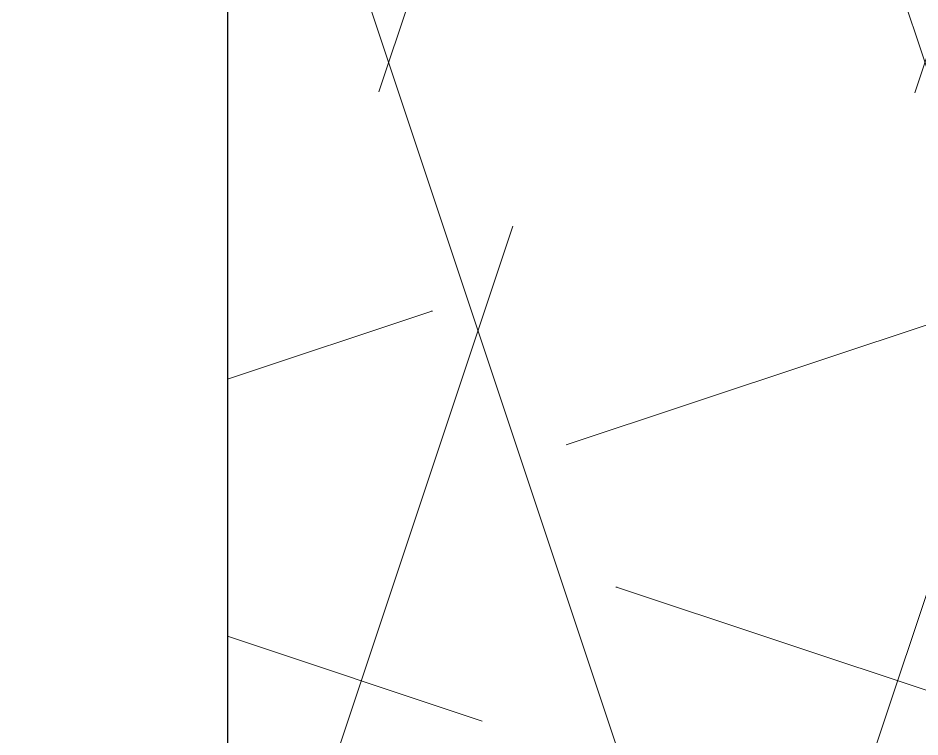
# Model space of a CAD drawing. Header units: inches. Extents: x -4169 to -1846, y 9706 to 12377.
# Drawn here: x -3145.424 to -3141.116, y 10356.666 to 10360.101 of the extents above; entities that cross this region are included whole.
import ezdxf

# ---------------------------------------------------------------- set-up
doc = ezdxf.new("R2010")
doc.units = ezdxf.units.IN
doc.header["$MEASUREMENT"] = 0
for name, color, linetype, lineweight in [('A-DOOR', 31, 'Continuous', 18), ('A-DOOR-FRAM', 31, 'Continuous', 30), ('A-WALL-PATT-4', 111, 'Continuous', 9)]:
    doc.layers.add(name, color=color, linetype=linetype, lineweight=lineweight)

# ---------------------------------------------------------------- blocks, each defined once
blk = doc.blocks.new('HOLLOW METAL - UNIT DOOR-2160819-ENLARGED RCP - 1ST FLOOR PLAN')
at = {"layer": 'A-DOOR-FRAM'}
blk.add_line((20, 3.875), (20, -4.125), dxfattribs=at)

msp = doc.modelspace()

# ---------------------------------------------------------------- hatches: boundary and pattern name
at = {"layer": 'A-WALL-PATT-4'}
h = msp.add_hatch(dxfattribs=at)
h.set_pattern_fill('FP_2', color=256, style=0, pattern_type=2)
h.set_pattern_definition([(161.57, (0.32, 0.32), (-2.560496185, -0.000537386), [0, -18.214, 2.022, 0]), (18.43, (-0.32, 0.32), (-2.560496185, 0.000537386), [0, -18.214, 2.022, 0]), (108.43, (0.32, 0.32), (1.27922091, -6.400876726), [6.07, -14.166]), (71.57, (-0.32, 0.32), (1.27922091, 6.400876726), [6.07, -14.166])])
h.paths.add_polyline_path([(-3202.3737, 10356.0394), (-3184.4237, 10356.0394), (-3184.4237, 10361.5394), (-3202.3737, 10361.5394), (-3202.3737, 10359.7253)], flags=0)
h.paths.add_polyline_path([(-3140.1237, 10356.0394), (-3139.6237, 10356.0394), (-3139.6237, 10361.5394), (-3144.4237, 10361.5394), (-3144.4237, 10356.0394), (-3140.7487, 10356.0394)], flags=0)

# ---------------------------------------------------------------- block references
at = {"layer": 'A-DOOR'}
msp.add_blockref('HOLLOW METAL - UNIT DOOR-2160819-ENLARGED RCP - 1ST FLOOR PLAN', (-3164.4237, 10359.5394), dxfattribs=at)

doc.saveas('drawing.dxf')
